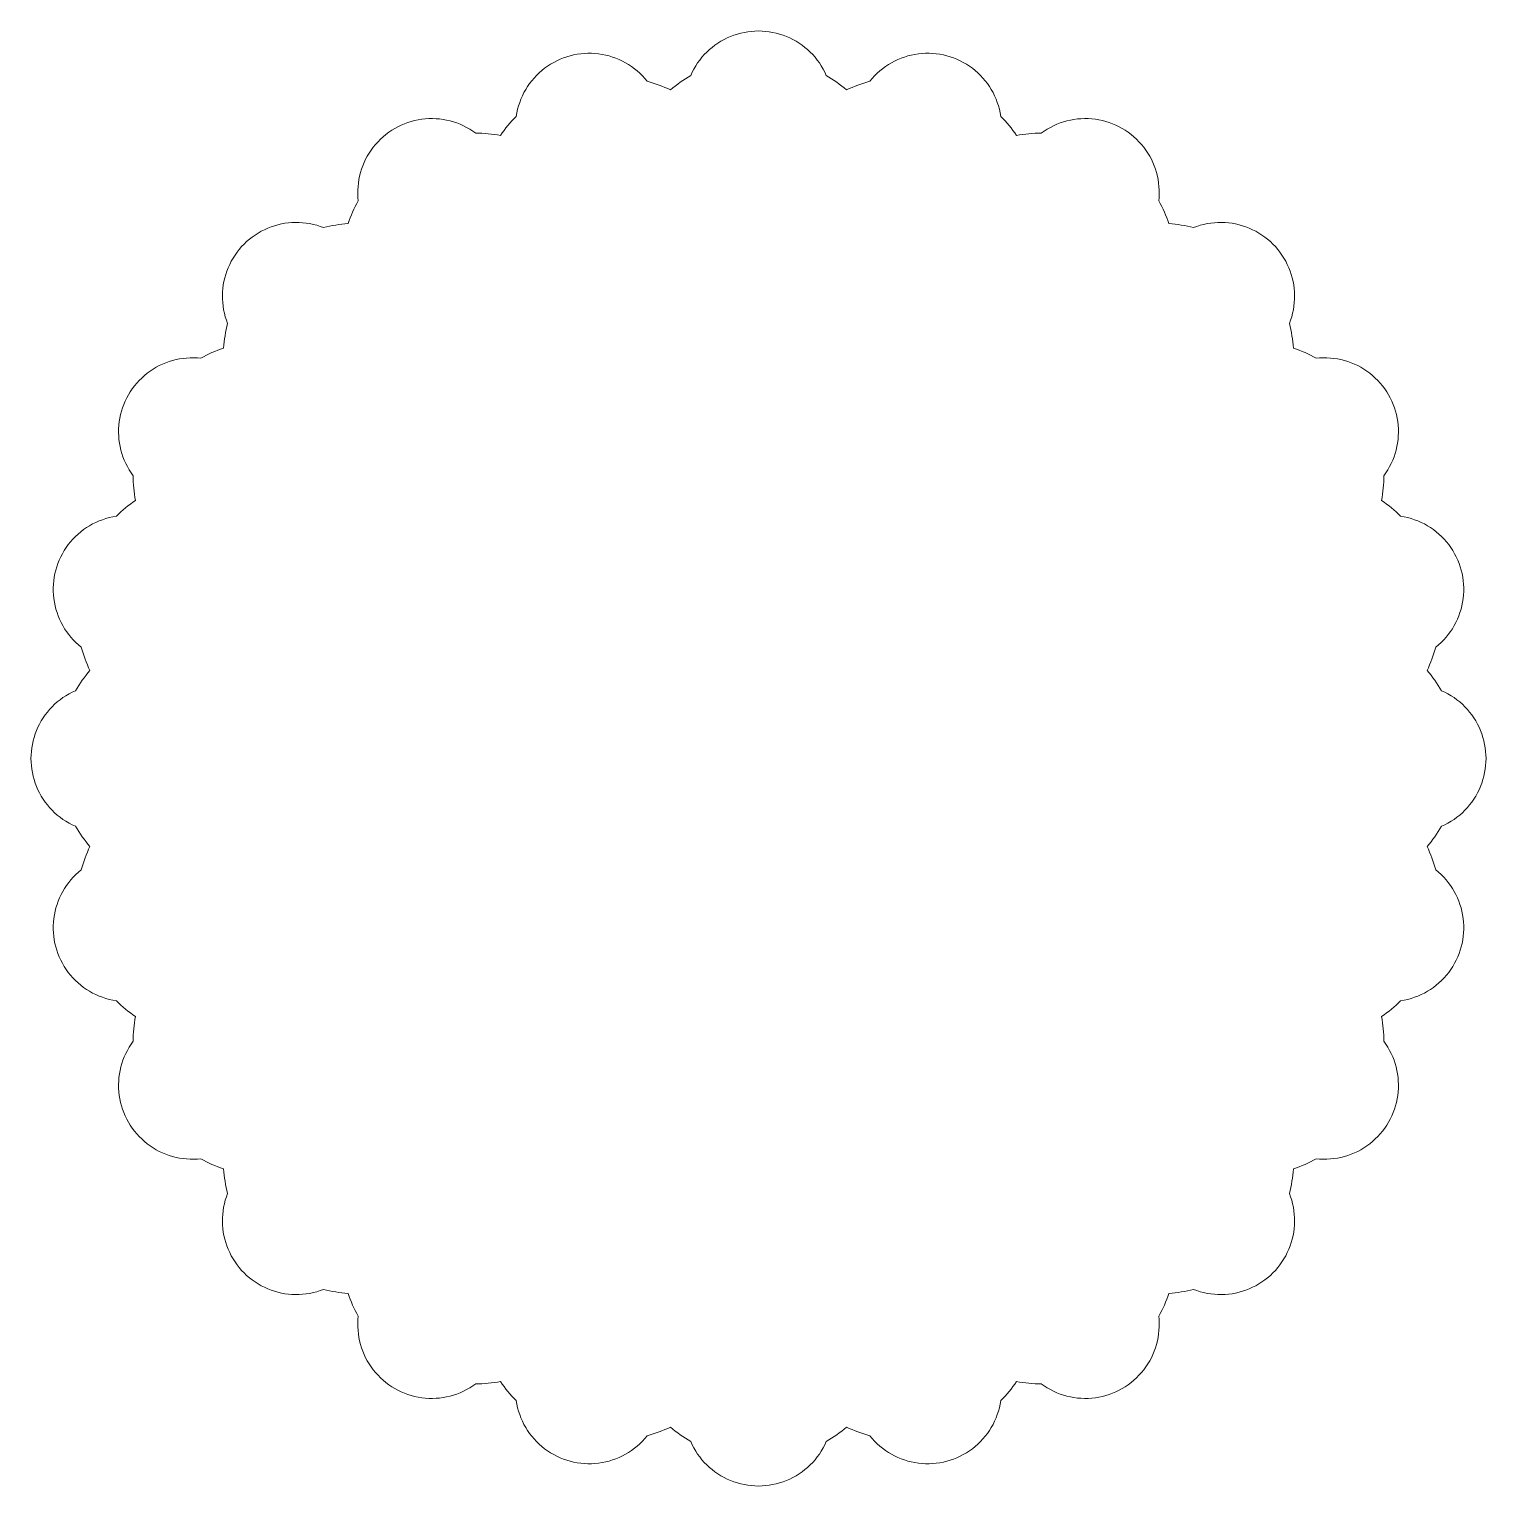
# Model space of a CAD drawing. Header units: centimetres. Extents: x -10.4 to 10.4, y -3.2 to 3.2.
# Drawn here: x -3.7 to 2.42, y -3.06 to 3.06 of the extents above; entities that cross this region are included whole.
import ezdxf

# ---------------------------------------------------------------- set-up
doc = ezdxf.new("R2010")
doc.units = ezdxf.units.CM
doc.header["$MEASUREMENT"] = 0
doc.layers.add('Layer 1', color=7, linetype='Continuous')

msp = doc.modelspace()

# ---------------------------------------------------------------- linework, layer by layer
at = {"layer": 'Layer 1', "color": 52, "lineweight": 9}
msp.add_open_spline([(-0.92654, -2.86303), (-0.89434, -2.93738), (-0.83428, -2.99616), (-0.75926, -3.02677), (-0.75926, -3.02677), (-0.68423, -3.05737), (-0.6002, -3.05737), (-0.52517, -3.02677), (-0.52517, -3.02677), (-0.45014, -2.99616), (-0.39009, -2.93738), (-0.35788, -2.86302), (-0.35788, -2.86302), (-0.32787, -2.84553), (-0.29954, -2.82529), (-0.27325, -2.80259), (-0.27325, -2.80259), (-0.24197, -2.81771), (-0.20937, -2.82992), (-0.17585, -2.83906), (-0.17585, -2.83906), (-0.1255, -2.90254), (-0.05228, -2.94378), (0.02812, -2.95393), (0.02812, -2.95393), (0.10851, -2.96407), (0.18967, -2.94232), (0.25422, -2.89334), (0.25422, -2.89334), (0.31877, -2.84435), (0.36157, -2.77204), (0.37343, -2.69188), (0.37343, -2.69188), (0.39789, -2.66721), (0.42002, -2.64033), (0.43954, -2.61159), (0.43954, -2.61159), (0.47367, -2.61811), (0.50832, -2.62147), (0.54306, -2.62162), (0.54306, -2.62162), (0.60813, -2.66991), (0.68953, -2.69078), (0.76981, -2.67978), (0.76981, -2.67978), (0.85009, -2.66877), (0.92286, -2.62676), (0.97253, -2.56273), (0.97253, -2.56273), (1.0222, -2.49871), (1.04482, -2.41778), (1.03554, -2.33729), (1.03554, -2.33729), (1.05278, -2.30713), (1.0672, -2.27544), (1.07861, -2.24263), (1.07861, -2.24263), (1.11326, -2.24009), (1.1476, -2.23436), (1.1812, -2.22552), (1.1812, -2.22552), (1.25655, -2.25532), (1.34057, -2.25442), (1.41527, -2.22301), (1.41527, -2.22301), (1.48996, -2.1916), (1.54938, -2.13218), (1.58079, -2.05749), (1.58079, -2.05749), (1.6122, -1.98279), (1.6131, -1.89876), (1.5833, -1.82341), (1.5833, -1.82341), (1.59215, -1.78982), (1.59787, -1.75548), (1.60041, -1.72083), (1.60041, -1.72083), (1.63322, -1.70941), (1.66491, -1.69499), (1.69507, -1.67775), (1.69507, -1.67775), (1.77557, -1.68704), (1.8565, -1.66442), (1.92052, -1.61475), (1.92052, -1.61475), (1.98454, -1.56507), (2.02655, -1.4923), (2.03756, -1.41202), (2.03756, -1.41202), (2.04856, -1.33174), (2.02769, -1.25035), (1.9794, -1.18528), (1.9794, -1.18528), (1.97925, -1.15054), (1.9759, -1.11588), (1.96938, -1.08176), (1.96938, -1.08176), (1.99811, -1.06224), (2.02499, -1.04011), (2.04966, -1.01565), (2.04966, -1.01565), (2.12982, -1.00378), (2.20214, -0.96099), (2.25112, -0.89644), (2.25112, -0.89644), (2.3001, -0.83189), (2.32185, -0.75073), (2.31171, -0.67033), (2.31171, -0.67033), (2.30156, -0.58994), (2.26033, -0.51672), (2.19684, -0.46637), (2.19684, -0.46637), (2.18771, -0.43285), (2.1755, -0.40024), (2.16037, -0.36897), (2.16037, -0.36897), (2.18308, -0.34268), (2.20331, -0.31435), (2.22081, -0.28433), (2.22081, -0.28433), (2.29516, -0.25213), (2.35394, -0.19208), (2.38455, -0.11705), (2.38455, -0.11705), (2.41515, -0.04202), (2.41515, 0.04201), (2.38455, 0.11704), (2.38455, 0.11704), (2.35394, 0.19207), (2.29516, 0.25212), (2.2208, 0.28433), (2.2208, 0.28433), (2.20331, 0.31434), (2.18308, 0.34267), (2.16037, 0.36896), (2.16037, 0.36896), (2.1755, 0.40024), (2.18771, 0.43284), (2.19684, 0.46636), (2.19684, 0.46636), (2.26033, 0.51671), (2.30156, 0.58993), (2.31171, 0.67033), (2.31171, 0.67033), (2.32185, 0.75072), (2.3001, 0.83189), (2.25112, 0.89644), (2.25112, 0.89644), (2.20214, 0.96098), (2.12982, 1.00378), (2.04966, 1.01564), (2.04966, 1.01564), (2.02499, 1.0401), (1.99811, 1.06223), (1.96938, 1.08175), (1.96938, 1.08175), (1.9759, 1.11588), (1.97925, 1.15053), (1.9794, 1.18527), (1.9794, 1.18527), (2.02769, 1.25034), (2.04856, 1.33174), (2.03756, 1.41202), (2.03756, 1.41202), (2.02655, 1.49229), (1.98454, 1.56507), (1.92052, 1.61474), (1.92052, 1.61474), (1.8565, 1.66441), (1.77557, 1.68703), (1.69507, 1.67774), (1.69507, 1.67774), (1.66491, 1.69499), (1.63322, 1.70941), (1.60041, 1.72082), (1.60041, 1.72082), (1.59787, 1.75547), (1.59215, 1.78981), (1.5833, 1.82341), (1.5833, 1.82341), (1.6131, 1.89876), (1.6122, 1.98278), (1.58079, 2.05748), (1.58079, 2.05748), (1.54938, 2.13217), (1.48996, 2.19159), (1.41527, 2.223), (1.41527, 2.223), (1.34057, 2.25441), (1.25655, 2.25531), (1.1812, 2.22551), (1.1812, 2.22551), (1.1476, 2.23436), (1.11326, 2.24009), (1.07861, 2.24262), (1.07861, 2.24262), (1.0672, 2.27543), (1.05277, 2.30712), (1.03553, 2.33728), (1.03553, 2.33728), (1.04482, 2.41778), (1.0222, 2.49871), (0.97253, 2.56273), (0.97253, 2.56273), (0.92286, 2.62675), (0.85009, 2.66876), (0.76981, 2.67977), (0.76981, 2.67977), (0.68953, 2.69078), (0.60813, 2.6699), (0.54306, 2.62161), (0.54306, 2.62161), (0.50832, 2.62146), (0.47367, 2.61811), (0.43954, 2.61159), (0.43954, 2.61159), (0.42002, 2.64033), (0.39789, 2.6672), (0.37343, 2.69187), (0.37343, 2.69187), (0.36157, 2.77203), (0.31877, 2.84435), (0.25422, 2.89333), (0.25422, 2.89333), (0.18967, 2.94231), (0.10851, 2.96406), (0.02812, 2.95392), (0.02812, 2.95392), (-0.05228, 2.94377), (-0.1255, 2.90254), (-0.17585, 2.83905), (-0.17585, 2.83905), (-0.20937, 2.82992), (-0.24197, 2.81771), (-0.27325, 2.80258), (-0.27325, 2.80258), (-0.29954, 2.82529), (-0.32787, 2.84552), (-0.35788, 2.86302), (-0.35788, 2.86302), (-0.39009, 2.93737), (-0.45014, 2.99615), (-0.52517, 3.02676), (-0.52517, 3.02676), (-0.6002, 3.05737), (-0.68423, 3.05737), (-0.75926, 3.02676), (-0.75926, 3.02676), (-0.83428, 2.99615), (-0.89434, 2.93737), (-0.92654, 2.86302), (-0.92654, 2.86302), (-0.95656, 2.84552), (-0.98489, 2.82529), (-1.01118, 2.80258), (-1.01118, 2.80258), (-1.04245, 2.81771), (-1.07506, 2.82992), (-1.10858, 2.83905), (-1.10858, 2.83905), (-1.15893, 2.90254), (-1.23215, 2.94377), (-1.31254, 2.95392), (-1.31254, 2.95392), (-1.39294, 2.96406), (-1.4741, 2.94231), (-1.53865, 2.89333), (-1.53865, 2.89333), (-1.6032, 2.84435), (-1.64599, 2.77203), (-1.65786, 2.69187), (-1.65786, 2.69187), (-1.68232, 2.6672), (-1.70445, 2.64033), (-1.72397, 2.61159), (-1.72397, 2.61159), (-1.75809, 2.61811), (-1.79275, 2.62146), (-1.82749, 2.62161), (-1.82749, 2.62161), (-1.89256, 2.6699), (-1.97395, 2.69078), (-2.05423, 2.67977), (-2.05423, 2.67977), (-2.13451, 2.66876), (-2.20728, 2.62675), (-2.25696, 2.56273), (-2.25696, 2.56273), (-2.30663, 2.49871), (-2.32925, 2.41778), (-2.31996, 2.33728), (-2.31996, 2.33728), (-2.3372, 2.30712), (-2.35162, 2.27543), (-2.36304, 2.24262), (-2.36304, 2.24262), (-2.39769, 2.24009), (-2.43203, 2.23436), (-2.46562, 2.22551), (-2.46562, 2.22551), (-2.54097, 2.25531), (-2.625, 2.25441), (-2.6997, 2.223), (-2.6997, 2.223), (-2.77439, 2.19159), (-2.83381, 2.13217), (-2.86522, 2.05748), (-2.86522, 2.05748), (-2.89663, 1.98278), (-2.89753, 1.89876), (-2.86773, 1.82341), (-2.86773, 1.82341), (-2.87657, 1.78981), (-2.8823, 1.75547), (-2.88484, 1.72082), (-2.88484, 1.72082), (-2.91765, 1.70941), (-2.94934, 1.69499), (-2.9795, 1.67774), (-2.9795, 1.67774), (-3.05999, 1.68703), (-3.14092, 1.66441), (-3.20494, 1.61474), (-3.20494, 1.61474), (-3.26896, 1.56507), (-3.31098, 1.49229), (-3.32199, 1.41202), (-3.32199, 1.41202), (-3.33299, 1.33174), (-3.31212, 1.25034), (-3.26383, 1.18527), (-3.26383, 1.18527), (-3.26368, 1.15053), (-3.26032, 1.11588), (-3.2538, 1.08175), (-3.2538, 1.08175), (-3.28254, 1.06223), (-3.30942, 1.0401), (-3.33409, 1.01564), (-3.33409, 1.01564), (-3.41425, 1.00378), (-3.48656, 0.96098), (-3.53555, 0.89644), (-3.53555, 0.89644), (-3.58453, 0.83189), (-3.60628, 0.75072), (-3.59613, 0.67033), (-3.59613, 0.67033), (-3.58599, 0.58993), (-3.54475, 0.51671), (-3.48127, 0.46636), (-3.48127, 0.46636), (-3.47213, 0.43284), (-3.45992, 0.40024), (-3.44479, 0.36896), (-3.44479, 0.36896), (-3.4675, 0.34267), (-3.48774, 0.31434), (-3.50523, 0.28433), (-3.50523, 0.28433), (-3.57959, 0.25212), (-3.63837, 0.19207), (-3.66898, 0.11704), (-3.66898, 0.11704), (-3.69958, 0.04201), (-3.69958, -0.04202), (-3.66898, -0.11705), (-3.66898, -0.11705), (-3.63837, -0.19208), (-3.57959, -0.25213), (-3.50523, -0.28433), (-3.50523, -0.28433), (-3.48774, -0.31435), (-3.4675, -0.34268), (-3.44479, -0.36897), (-3.44479, -0.36897), (-3.45992, -0.40024), (-3.47213, -0.43285), (-3.48127, -0.46637), (-3.48127, -0.46637), (-3.54475, -0.51672), (-3.58599, -0.58994), (-3.59613, -0.67033), (-3.59613, -0.67033), (-3.60628, -0.75073), (-3.58453, -0.83189), (-3.53555, -0.89644), (-3.53555, -0.89644), (-3.48656, -0.96099), (-3.41425, -1.00378), (-3.33409, -1.01565), (-3.33409, -1.01565), (-3.30942, -1.04011), (-3.28254, -1.06224), (-3.2538, -1.08176), (-3.2538, -1.08176), (-3.26032, -1.11588), (-3.26368, -1.15054), (-3.26383, -1.18528), (-3.26383, -1.18528), (-3.31212, -1.25035), (-3.33299, -1.33174), (-3.32199, -1.41202), (-3.32199, -1.41202), (-3.31098, -1.4923), (-3.26896, -1.56507), (-3.20494, -1.61475), (-3.20494, -1.61475), (-3.14092, -1.66442), (-3.05999, -1.68704), (-2.9795, -1.67775), (-2.9795, -1.67775), (-2.94934, -1.69499), (-2.91765, -1.70941), (-2.88484, -1.72083), (-2.88484, -1.72083), (-2.8823, -1.75548), (-2.87657, -1.78982), (-2.86773, -1.82341), (-2.86773, -1.82341), (-2.89753, -1.89876), (-2.89663, -1.98279), (-2.86522, -2.05749), (-2.86522, -2.05749), (-2.83381, -2.13218), (-2.77439, -2.1916), (-2.6997, -2.22301), (-2.6997, -2.22301), (-2.625, -2.25442), (-2.54097, -2.25532), (-2.46562, -2.22552), (-2.46562, -2.22552), (-2.43203, -2.23436), (-2.39769, -2.24009), (-2.36304, -2.24263), (-2.36304, -2.24263), (-2.35162, -2.27544), (-2.3372, -2.30713), (-2.31996, -2.33729), (-2.31996, -2.33729), (-2.32924, -2.41778), (-2.30663, -2.49871), (-2.25696, -2.56273), (-2.25696, -2.56273), (-2.20728, -2.62676), (-2.13451, -2.66877), (-2.05423, -2.67978), (-2.05423, -2.67978), (-1.97395, -2.69078), (-1.89256, -2.66991), (-1.82749, -2.62162), (-1.82749, -2.62162), (-1.79275, -2.62147), (-1.75809, -2.61811), (-1.72397, -2.61159), (-1.72397, -2.61159), (-1.70445, -2.64033), (-1.68232, -2.66721), (-1.65786, -2.69188), (-1.65786, -2.69188), (-1.64599, -2.77204), (-1.6032, -2.84436), (-1.53865, -2.89334), (-1.53865, -2.89334), (-1.4741, -2.94232), (-1.39294, -2.96407), (-1.31254, -2.95393), (-1.31254, -2.95393), (-1.23215, -2.94378), (-1.15893, -2.90254), (-1.10858, -2.83906), (-1.10858, -2.83906), (-1.07506, -2.82992), (-1.04245, -2.81771), (-1.01118, -2.80259), (-1.01118, -2.80259), (-0.98489, -2.82529), (-0.95656, -2.84553), (-0.92654, -2.86303)], degree=3, knots=[0, 0, 0, 0, 0.0082645, 0.0082645, 0.0082645, 0.0082645, 0.0165289, 0.0165289, 0.0165289, 0.0165289, 0.0247934, 0.0247934, 0.0247934, 0.0247934, 0.0330579, 0.0330579, 0.0330579, 0.0330579, 0.0413223, 0.0413223, 0.0413223, 0.0413223, 0.0495868, 0.0495868, 0.0495868, 0.0495868, 0.0578512, 0.0578512, 0.0578512, 0.0578512, 0.0661157, 0.0661157, 0.0661157, 0.0661157, 0.0743802, 0.0743802, 0.0743802, 0.0743802, 0.0826446, 0.0826446, 0.0826446, 0.0826446, 0.0909091, 0.0909091, 0.0909091, 0.0909091, 0.0991736, 0.0991736, 0.0991736, 0.0991736, 0.107438, 0.107438, 0.107438, 0.107438, 0.1157025, 0.1157025, 0.1157025, 0.1157025, 0.1239669, 0.1239669, 0.1239669, 0.1239669, 0.1322314, 0.1322314, 0.1322314, 0.1322314, 0.1404959, 0.1404959, 0.1404959, 0.1404959, 0.1487603, 0.1487603, 0.1487603, 0.1487603, 0.1570248, 0.1570248, 0.1570248, 0.1570248, 0.1652893, 0.1652893, 0.1652893, 0.1652893, 0.1735537, 0.1735537, 0.1735537, 0.1735537, 0.1818182, 0.1818182, 0.1818182, 0.1818182, 0.1900826, 0.1900826, 0.1900826, 0.1900826, 0.1983471, 0.1983471, 0.1983471, 0.1983471, 0.2066116, 0.2066116, 0.2066116, 0.2066116, 0.214876, 0.214876, 0.214876, 0.214876, 0.2231405, 0.2231405, 0.2231405, 0.2231405, 0.231405, 0.231405, 0.231405, 0.231405, 0.2396694, 0.2396694, 0.2396694, 0.2396694, 0.2479339, 0.2479339, 0.2479339, 0.2479339, 0.2561983, 0.2561983, 0.2561983, 0.2561983, 0.2644628, 0.2644628, 0.2644628, 0.2644628, 0.2727273, 0.2727273, 0.2727273, 0.2727273, 0.2809917, 0.2809917, 0.2809917, 0.2809917, 0.2892562, 0.2892562, 0.2892562, 0.2892562, 0.2975207, 0.2975207, 0.2975207, 0.2975207, 0.3057851, 0.3057851, 0.3057851, 0.3057851, 0.3140496, 0.3140496, 0.3140496, 0.3140496, 0.322314, 0.322314, 0.322314, 0.322314, 0.3305785, 0.3305785, 0.3305785, 0.3305785, 0.338843, 0.338843, 0.338843, 0.338843, 0.3471074, 0.3471074, 0.3471074, 0.3471074, 0.3553719, 0.3553719, 0.3553719, 0.3553719, 0.3636364, 0.3636364, 0.3636364, 0.3636364, 0.3719008, 0.3719008, 0.3719008, 0.3719008, 0.3801653, 0.3801653, 0.3801653, 0.3801653, 0.3884298, 0.3884298, 0.3884298, 0.3884298, 0.3966942, 0.3966942, 0.3966942, 0.3966942, 0.4049587, 0.4049587, 0.4049587, 0.4049587, 0.4132231, 0.4132231, 0.4132231, 0.4132231, 0.4214876, 0.4214876, 0.4214876, 0.4214876, 0.4297521, 0.4297521, 0.4297521, 0.4297521, 0.4380165, 0.4380165, 0.4380165, 0.4380165, 0.446281, 0.446281, 0.446281, 0.446281, 0.4545455, 0.4545455, 0.4545455, 0.4545455, 0.4628099, 0.4628099, 0.4628099, 0.4628099, 0.4710744, 0.4710744, 0.4710744, 0.4710744, 0.4793388, 0.4793388, 0.4793388, 0.4793388, 0.4876033, 0.4876033, 0.4876033, 0.4876033, 0.4958678, 0.4958678, 0.4958678, 0.4958678, 0.5041322, 0.5041322, 0.5041322, 0.5041322, 0.5123967, 0.5123967, 0.5123967, 0.5123967, 0.5206612, 0.5206612, 0.5206612, 0.5206612, 0.5289256, 0.5289256, 0.5289256, 0.5289256, 0.5371901, 0.5371901, 0.5371901, 0.5371901, 0.5454545, 0.5454545, 0.5454545, 0.5454545, 0.553719, 0.553719, 0.553719, 0.553719, 0.5619835, 0.5619835, 0.5619835, 0.5619835, 0.5702479, 0.5702479, 0.5702479, 0.5702479, 0.5785124, 0.5785124, 0.5785124, 0.5785124, 0.5867769, 0.5867769, 0.5867769, 0.5867769, 0.5950413, 0.5950413, 0.5950413, 0.5950413, 0.6033058, 0.6033058, 0.6033058, 0.6033058, 0.6115702, 0.6115702, 0.6115702, 0.6115702, 0.6198347, 0.6198347, 0.6198347, 0.6198347, 0.6280992, 0.6280992, 0.6280992, 0.6280992, 0.6363636, 0.6363636, 0.6363636, 0.6363636, 0.6446281, 0.6446281, 0.6446281, 0.6446281, 0.6528926, 0.6528926, 0.6528926, 0.6528926, 0.661157, 0.661157, 0.661157, 0.661157, 0.6694215, 0.6694215, 0.6694215, 0.6694215, 0.677686, 0.677686, 0.677686, 0.677686, 0.6859504, 0.6859504, 0.6859504, 0.6859504, 0.6942149, 0.6942149, 0.6942149, 0.6942149, 0.7024793, 0.7024793, 0.7024793, 0.7024793, 0.7107438, 0.7107438, 0.7107438, 0.7107438, 0.7190083, 0.7190083, 0.7190083, 0.7190083, 0.7272727, 0.7272727, 0.7272727, 0.7272727, 0.7355372, 0.7355372, 0.7355372, 0.7355372, 0.7438017, 0.7438017, 0.7438017, 0.7438017, 0.7520661, 0.7520661, 0.7520661, 0.7520661, 0.7603306, 0.7603306, 0.7603306, 0.7603306, 0.768595, 0.768595, 0.768595, 0.768595, 0.7768595, 0.7768595, 0.7768595, 0.7768595, 0.785124, 0.785124, 0.785124, 0.785124, 0.7933884, 0.7933884, 0.7933884, 0.7933884, 0.8016529, 0.8016529, 0.8016529, 0.8016529, 0.8099174, 0.8099174, 0.8099174, 0.8099174, 0.8181818, 0.8181818, 0.8181818, 0.8181818, 0.8264463, 0.8264463, 0.8264463, 0.8264463, 0.8347107, 0.8347107, 0.8347107, 0.8347107, 0.8429752, 0.8429752, 0.8429752, 0.8429752, 0.8512397, 0.8512397, 0.8512397, 0.8512397, 0.8595041, 0.8595041, 0.8595041, 0.8595041, 0.8677686, 0.8677686, 0.8677686, 0.8677686, 0.8760331, 0.8760331, 0.8760331, 0.8760331, 0.8842975, 0.8842975, 0.8842975, 0.8842975, 0.892562, 0.892562, 0.892562, 0.892562, 0.9008264, 0.9008264, 0.9008264, 0.9008264, 0.9090909, 0.9090909, 0.9090909, 0.9090909, 0.9173554, 0.9173554, 0.9173554, 0.9173554, 0.9256198, 0.9256198, 0.9256198, 0.9256198, 0.9338843, 0.9338843, 0.9338843, 0.9338843, 0.9421488, 0.9421488, 0.9421488, 0.9421488, 0.9504132, 0.9504132, 0.9504132, 0.9504132, 0.9586777, 0.9586777, 0.9586777, 0.9586777, 0.9669421, 0.9669421, 0.9669421, 0.9669421, 0.9752066, 0.9752066, 0.9752066, 0.9752066, 0.9834711, 0.9834711, 0.9834711, 0.9834711, 1, 1, 1, 1], dxfattribs=at)

doc.saveas('drawing.dxf')
